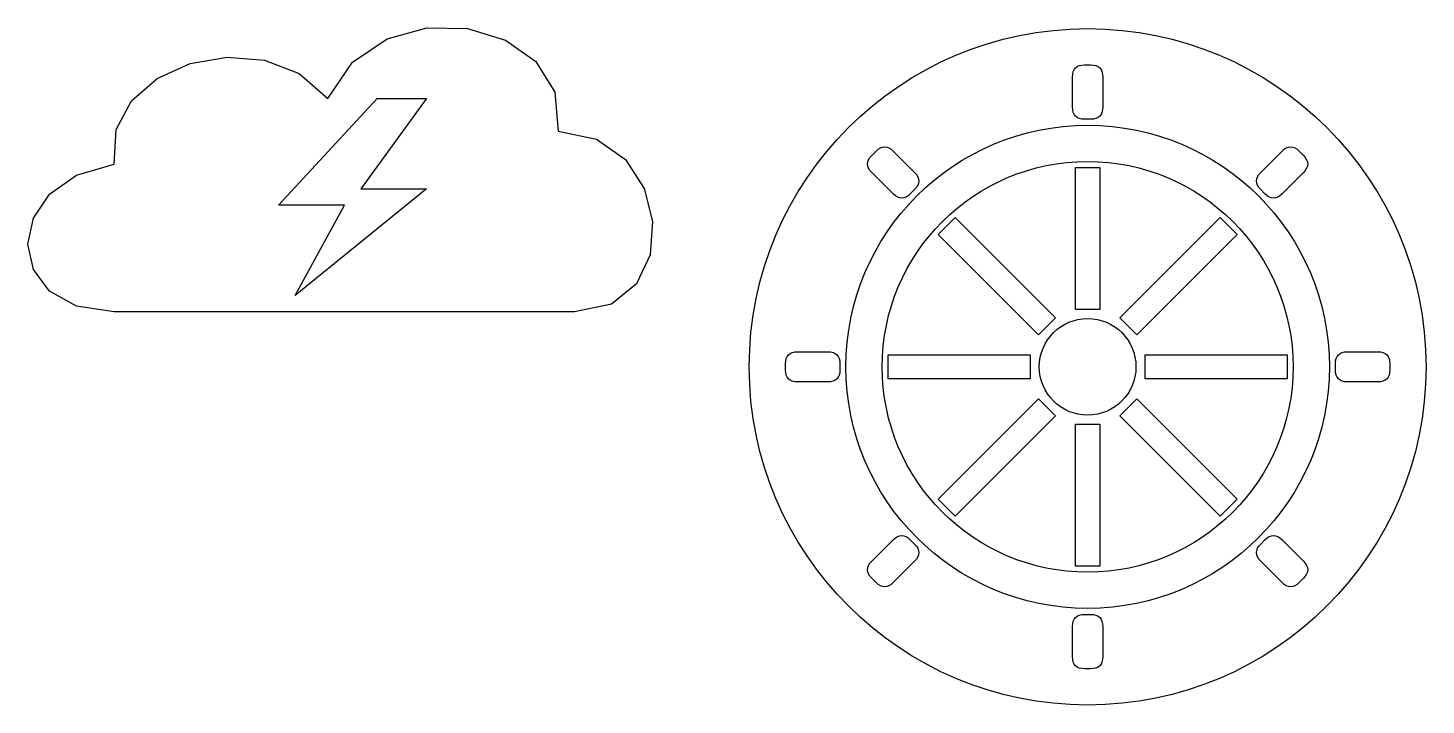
# Model space of a CAD drawing. Extents: x 4 to 296, y 4 to 580.
# Drawn here: x 4 to 61.8, y 31 to 59 of the extents above; entities that cross this region are included whole.
import ezdxf

# ---------------------------------------------------------------- set-up
doc = ezdxf.new("R2010")
doc.units = 0
doc.layers.add('CUT', color=1, linetype='CONTINUOUS')
doc.layers.add('RASTER', color=7, linetype='CONTINUOUS')

msp = doc.modelspace()

# ---------------------------------------------------------------- linework, layer by layer
at = {"layer": 'CUT'}
msp.add_lwpolyline([(7.57, 47.27), (6.008, 47.505), (4.893, 48.131), (4.223, 49.027), (4, 50.075), (4.223, 51.155), (4.893, 52.147), (6.008, 52.932), (7.57, 53.39), (7.643, 54.818), (8.282, 56.014), (9.351, 56.94), (10.715, 57.555), (12.238, 57.819), (13.786, 57.693), (15.221, 57.137), (16.41, 56.11), (17.433, 57.613), (18.854, 58.575), (20.498, 59.027), (22.19, 59), (23.755, 58.527), (25.016, 57.64), (25.8, 56.37), (25.93, 54.75), (27.521, 54.429), (28.714, 53.581), (29.492, 52.383), (29.84, 51.01), (29.742, 49.637), (29.181, 48.439), (28.143, 47.591), (26.61, 47.27)], close=True, dxfattribs=at)
msp.add_circle((47.84, 45), 14, dxfattribs=at)
at = {"layer": 'RASTER'}
for points in [[(47.715, 55.25), (47.598, 55.258), (47.496, 55.281), (47.41, 55.32), (47.34, 55.375), (47.285, 55.445), (47.246, 55.531), (47.223, 55.633), (47.215, 55.75), (47.215, 57), (47.223, 57.117), (47.246, 57.219), (47.285, 57.305), (47.34, 57.375), (47.41, 57.43), (47.496, 57.469), (47.598, 57.492), (47.715, 57.5), (47.965, 57.5), (48.082, 57.492), (48.184, 57.469), (48.27, 57.43), (48.34, 57.375), (48.395, 57.305), (48.434, 57.219), (48.457, 57.117), (48.465, 57), (48.465, 55.75), (48.457, 55.633), (48.434, 55.531), (48.395, 55.445), (48.34, 55.375), (48.27, 55.32), (48.184, 55.281), (48.082, 55.258), (47.965, 55.25)], [(18.45, 56.11), (20.49, 56.11), (17.77, 52.37), (20.49, 52.37), (15.05, 47.95), (17.09, 51.69), (14.37, 51.69)], [(40.504, 52.159), (40.415, 52.082), (40.327, 52.027), (40.239, 51.994), (40.15, 51.983), (40.062, 51.994), (39.973, 52.027), (39.885, 52.082), (39.797, 52.159), (38.913, 53.043), (38.835, 53.132), (38.78, 53.22), (38.747, 53.309), (38.736, 53.397), (38.747, 53.485), (38.78, 53.574), (38.835, 53.662), (38.913, 53.75), (39.09, 53.927), (39.178, 54.005), (39.266, 54.06), (39.355, 54.093), (39.443, 54.104), (39.531, 54.093), (39.62, 54.06), (39.708, 54.005), (39.797, 53.927), (40.681, 53.043), (40.758, 52.955), (40.813, 52.867), (40.846, 52.778), (40.857, 52.69), (40.846, 52.601), (40.813, 52.513), (40.758, 52.425), (40.681, 52.336)], [(54.999, 52.336), (54.922, 52.425), (54.867, 52.513), (54.834, 52.601), (54.823, 52.69), (54.834, 52.778), (54.867, 52.867), (54.922, 52.955), (54.999, 53.043), (55.883, 53.927), (55.972, 54.005), (56.06, 54.06), (56.149, 54.093), (56.237, 54.104), (56.325, 54.093), (56.414, 54.06), (56.502, 54.005), (56.59, 53.927), (56.767, 53.75), (56.845, 53.662), (56.9, 53.574), (56.933, 53.485), (56.944, 53.397), (56.933, 53.309), (56.9, 53.22), (56.845, 53.132), (56.767, 53.043), (55.883, 52.159), (55.795, 52.082), (55.707, 52.027), (55.618, 51.994), (55.53, 51.983), (55.441, 51.994), (55.353, 52.027), (55.265, 52.082), (55.176, 52.159)], [(47.34, 47.375), (47.34, 53.25), (48.34, 53.25), (48.34, 47.375)], [(45.807, 46.326), (41.653, 50.48), (42.36, 51.187), (46.514, 47.033)], [(49.166, 47.033), (53.32, 51.187), (54.027, 50.48), (49.873, 46.326)], [(37.59, 44.875), (37.582, 44.758), (37.559, 44.656), (37.52, 44.57), (37.465, 44.5), (37.395, 44.445), (37.309, 44.406), (37.207, 44.383), (37.09, 44.375), (35.84, 44.375), (35.723, 44.383), (35.621, 44.406), (35.535, 44.445), (35.465, 44.5), (35.41, 44.57), (35.371, 44.656), (35.348, 44.758), (35.34, 44.875), (35.34, 45.125), (35.348, 45.242), (35.371, 45.344), (35.41, 45.43), (35.465, 45.5), (35.535, 45.555), (35.621, 45.594), (35.723, 45.617), (35.84, 45.625), (37.09, 45.625), (37.207, 45.617), (37.309, 45.594), (37.395, 45.555), (37.465, 45.5), (37.52, 45.43), (37.559, 45.344), (37.582, 45.242), (37.59, 45.125)], [(45.465, 44.5), (39.59, 44.5), (39.59, 45.5), (45.465, 45.5)], [(50.215, 45.5), (56.09, 45.5), (56.09, 44.5), (50.215, 44.5)], [(58.09, 45.125), (58.098, 45.242), (58.121, 45.344), (58.16, 45.43), (58.215, 45.5), (58.285, 45.555), (58.371, 45.594), (58.473, 45.617), (58.59, 45.625), (59.84, 45.625), (59.957, 45.617), (60.059, 45.594), (60.145, 45.555), (60.215, 45.5), (60.27, 45.43), (60.309, 45.344), (60.332, 45.242), (60.34, 45.125), (60.34, 44.875), (60.332, 44.758), (60.309, 44.656), (60.27, 44.57), (60.215, 44.5), (60.145, 44.445), (60.059, 44.406), (59.957, 44.383), (59.84, 44.375), (58.59, 44.375), (58.473, 44.383), (58.371, 44.406), (58.285, 44.445), (58.215, 44.5), (58.16, 44.57), (58.121, 44.656), (58.098, 44.758), (58.09, 44.875)], [(46.514, 42.967), (42.36, 38.813), (41.653, 39.52), (45.807, 43.674)], [(49.873, 43.674), (54.027, 39.52), (53.32, 38.813), (49.166, 42.967)], [(48.34, 42.625), (48.34, 36.75), (47.34, 36.75), (47.34, 42.625)], [(40.681, 37.664), (40.758, 37.575), (40.813, 37.487), (40.846, 37.399), (40.857, 37.31), (40.846, 37.222), (40.813, 37.133), (40.758, 37.045), (40.681, 36.957), (39.797, 36.073), (39.708, 35.995), (39.62, 35.94), (39.531, 35.907), (39.443, 35.896), (39.355, 35.907), (39.266, 35.94), (39.178, 35.995), (39.09, 36.073), (38.913, 36.25), (38.835, 36.338), (38.78, 36.426), (38.747, 36.515), (38.736, 36.603), (38.747, 36.691), (38.78, 36.78), (38.835, 36.868), (38.913, 36.957), (39.797, 37.841), (39.885, 37.918), (39.973, 37.973), (40.062, 38.006), (40.15, 38.017), (40.239, 38.006), (40.327, 37.973), (40.415, 37.918), (40.504, 37.841)], [(55.176, 37.841), (55.265, 37.918), (55.353, 37.973), (55.441, 38.006), (55.53, 38.017), (55.618, 38.006), (55.707, 37.973), (55.795, 37.918), (55.883, 37.841), (56.767, 36.957), (56.845, 36.868), (56.9, 36.78), (56.933, 36.691), (56.944, 36.603), (56.933, 36.515), (56.9, 36.426), (56.845, 36.338), (56.767, 36.25), (56.59, 36.073), (56.502, 35.995), (56.414, 35.94), (56.325, 35.907), (56.237, 35.896), (56.149, 35.907), (56.06, 35.94), (55.972, 35.995), (55.883, 36.073), (54.999, 36.957), (54.922, 37.045), (54.867, 37.133), (54.834, 37.222), (54.823, 37.31), (54.834, 37.399), (54.867, 37.487), (54.922, 37.575), (54.999, 37.664)], [(47.965, 34.75), (48.082, 34.742), (48.184, 34.719), (48.27, 34.68), (48.34, 34.625), (48.395, 34.555), (48.434, 34.469), (48.457, 34.367), (48.465, 34.25), (48.465, 33), (48.457, 32.883), (48.434, 32.781), (48.395, 32.695), (48.34, 32.625), (48.27, 32.57), (48.184, 32.531), (48.082, 32.508), (47.965, 32.5), (47.715, 32.5), (47.598, 32.508), (47.496, 32.531), (47.41, 32.57), (47.34, 32.625), (47.285, 32.695), (47.246, 32.781), (47.223, 32.883), (47.215, 33), (47.215, 34.25), (47.223, 34.367), (47.246, 34.469), (47.285, 34.555), (47.34, 34.625), (47.41, 34.68), (47.496, 34.719), (47.598, 34.742), (47.715, 34.75)]]:
    msp.add_lwpolyline(points, close=True, dxfattribs=at)
for radius in [10, 8.5, 2]:
    msp.add_circle((47.84, 45), radius, dxfattribs=at)

doc.saveas('drawing.dxf')
